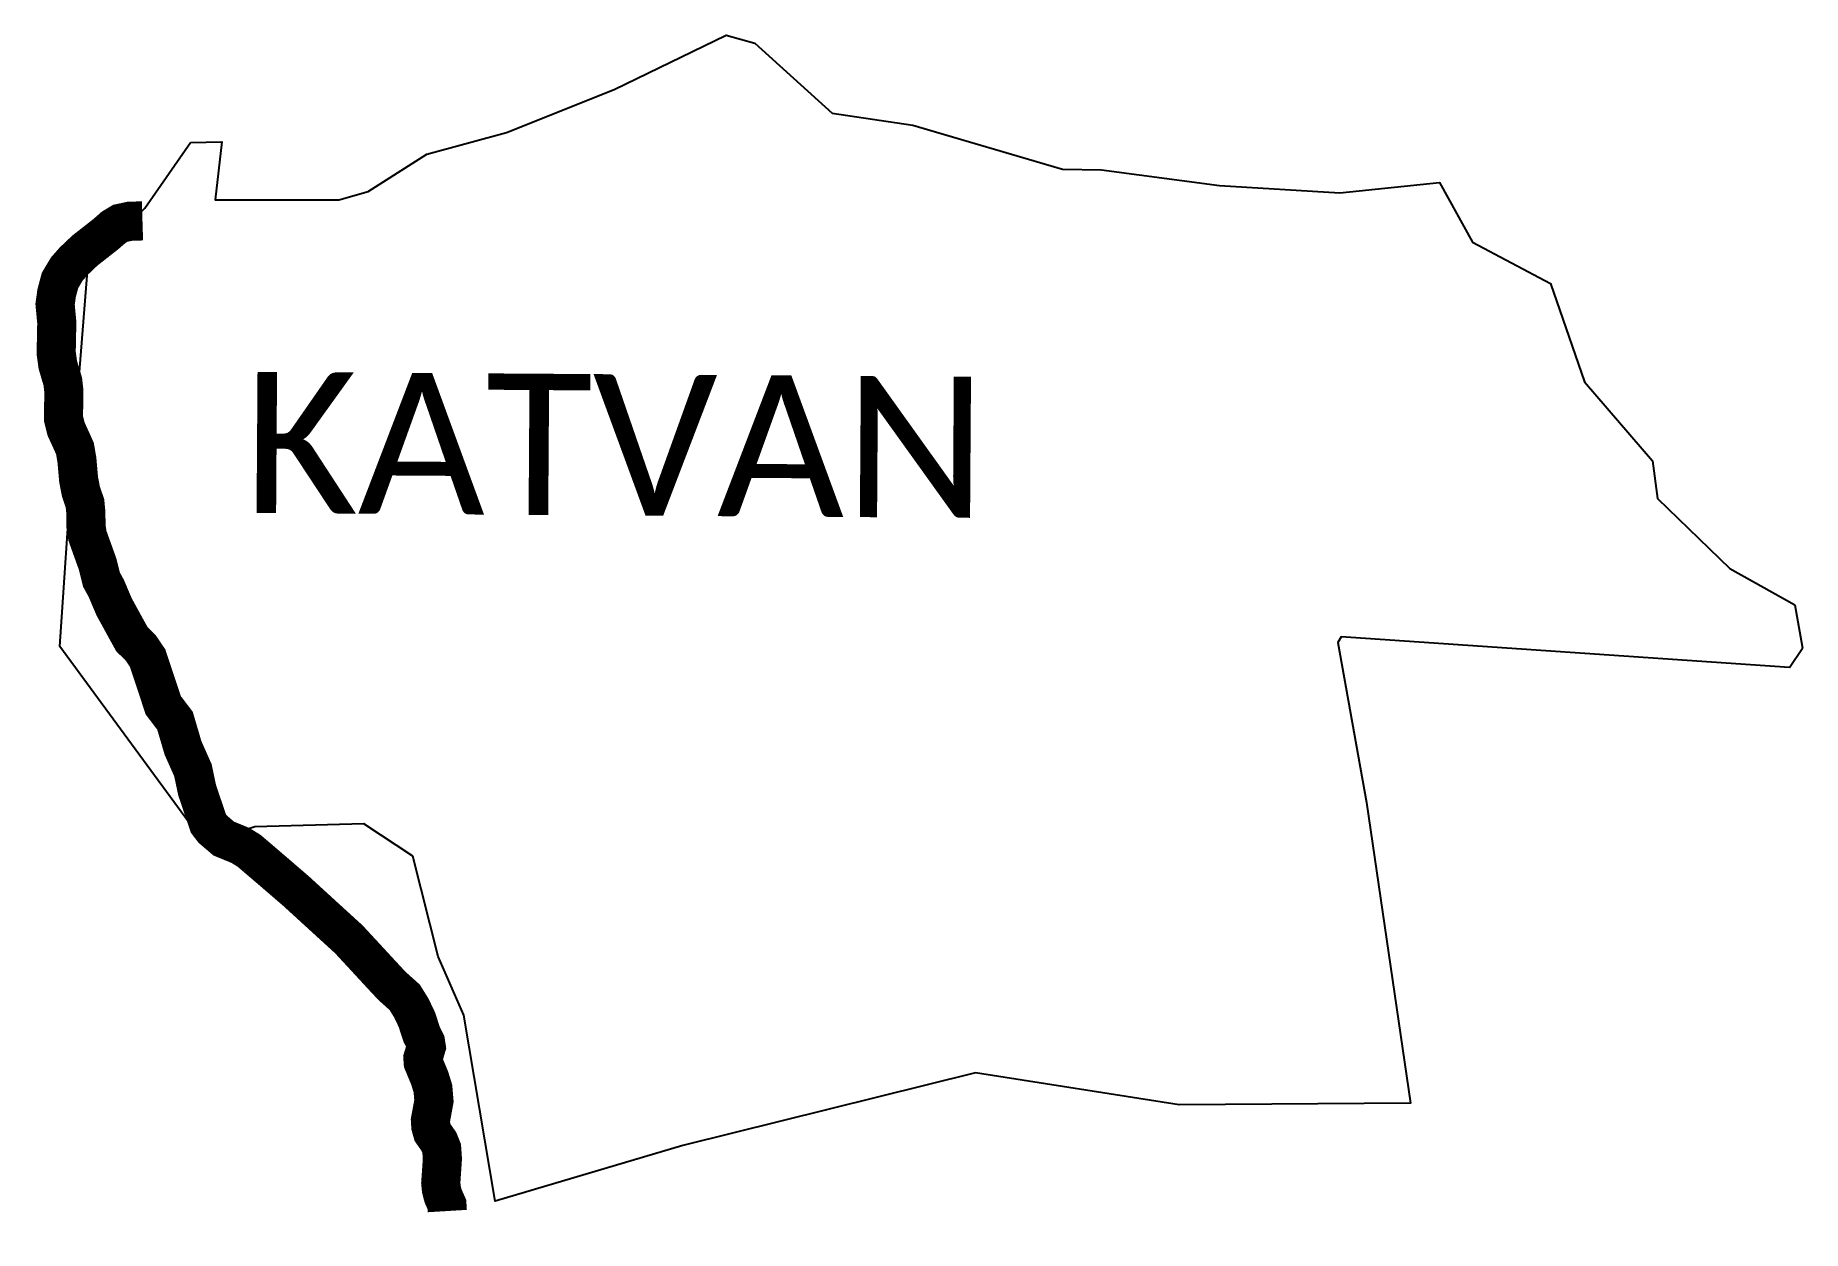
# Model space of a CAD drawing. Header units: metres. Extents: x 328412 to 330671, y 1803477 to 1805004.
import ezdxf

# ---------------------------------------------------------------- set-up
doc = ezdxf.new("R2010")
doc.units = ezdxf.units.M
for name, color, linetype in [('NATURALLY PROTECTED', 3, 'Continuous'), ('village', 4, 'Continuous'), ('VILLAGE NAME', 250, 'Continuous')]:
    doc.layers.add(name, color=color, linetype=linetype)

msp = doc.modelspace()

# ---------------------------------------------------------------- linework, layer by layer
at = {"layer": 'NATURALLY PROTECTED', "flags": 128}
msp.add_lwpolyline([(328548.9, 1804767, 50, 50, 0), (328532.6, 1804766.5, 50, 50, 0), (328520.6, 1804763.9, 50, 50, 0), (328511.9, 1804758.7, 50, 50, 0), (328509.7, 1804756.7, 50, 50, 0), (328501.5, 1804749.6, 50, 50, 0), (328475.3, 1804729.1, 50, 50, 0), (328461.1, 1804715.6, 50, 50, 0), (328452.2, 1804705.5, 50, 50, 0), (328443.5, 1804690.9, 50, 50, 0), (328439.2, 1804674.7, 50, 50, 0), (328439.2, 1804674.7, 50, 50, 0), (328437.2, 1804660.4, 50, 50, 0), (328438.4, 1804647.7, 50, 50, 0), (328439.4, 1804637.2, 50, 50, 0), (328439, 1804617.5, 50, 50, 0), (328438.6, 1804598.3, 50, 50, 0), (328440.7, 1804583.1, 50, 50, 0), (328443.7, 1804573, 50, 50, 0), (328447.1, 1804561.7, 50, 50, 0), (328448.5, 1804549.1, 50, 50, 0), (328448.2, 1804532.3, 50, 50, 0), (328447.9, 1804514.6, 50, 50, 0), (328451.2, 1804501.3, 50, 50, 0), (328458.4, 1804485.6, 50, 50, 0), (328462.6, 1804476.2, 50, 50, 0), (328465.1, 1804461.7, 50, 50, 0), (328467.3, 1804436.5, 50, 50, 0), (328470.2, 1804421.5, 50, 50, 0), (328475.4, 1804406.2, 50, 50, 0), (328476.6, 1804393.9, 50, 50, 0), (328476.7, 1804377, 50, 50, 0), (328478.6, 1804364.7, 50, 50, 0), (328485.6, 1804345.2, 50, 50, 0), (328491.4, 1804329.1, 50, 50, 0), (328496.6, 1804308.6, 50, 50, 0), (328502.5, 1804297.9, 50, 50, 0), (328512.7, 1804274, 50, 50, 0), (328527.2, 1804247.5, 50, 50, 0), (328535.5, 1804232.5, 50, 50, 0), (328546.6, 1804221.6, 50, 50, 0), (328555.5, 1804208.5, 50, 50, 0), (328564.1, 1804182.4, 50, 50, 0), (328571.2, 1804161.1, 50, 50, 0), (328575.5, 1804148.2, 50, 50, 0), (328581.7, 1804140.1, 50, 50, 0), (328590.5, 1804128.5, 50, 50, 0), (328593.1, 1804119.6, 50, 50, 0), (328597.7, 1804104.1, 50, 50, 0), (328600.6, 1804094, 50, 50, 0), (328608.4, 1804076.5, 50, 50, 0), (328613.4, 1804065.3, 50, 50, 0), (328615.8, 1804053.8, 50, 50, 0), (328618.8, 1804039.6, 50, 50, 0), (328624.9, 1804021.7, 50, 50, 0), (328633.1, 1803997.4, 50, 50, 0), (328638.8, 1803989.9, 50, 50, 0), (328652.8, 1803978, 50, 50, 0), (328665.8, 1803972.7, 50, 50, 0), (328673.8, 1803969.4, 50, 50, 0), (328685.2, 1803962.4, 50, 50, 0), (328717, 1803935.2, 50, 50, 0), (328745, 1803911.1, 50, 50, 0), (328783.1, 1803876.3, 50, 50, 0), (328803.6, 1803857.6, 50, 50, 0), (328812.7, 1803849.3, 50, 50, 0), (328832.2, 1803828.2, 50, 50, 0), (328853, 1803805.7, 50, 50, 0), (328867.8, 1803789.8, 50, 50, 0), (328884, 1803775.3, 50, 50, 0), (328892.5, 1803761.6, 50, 50, 0), (328899.6, 1803746.7, 50, 50, 0), (328905.7, 1803727.9, 50, 50, 0), (328910.6, 1803718.2, 50, 50, 0), (328911.6, 1803711.8, 50, 50, 0), (328909.4, 1803704.4, 50, 50, 0), (328907.3, 1803697.7, 50, 50, 0), (328907.7, 1803692, 50, 50, 0), (328911.7, 1803682.3, 50, 50, 0), (328916.1, 1803671.7, 50, 50, 0), (328920.1, 1803658.6, 50, 50, 0), (328921.4, 1803642.9, 50, 50, 0), (328918.9, 1803629.2, 50, 50, 0), (328916.9, 1803618.4, 50, 50, 0), (328917.4, 1803610.4, 50, 50, 0), (328919.6, 1803602.6, 50, 50, 0), (328927.7, 1803591, 50, 50, 0), (328931.3, 1803582.1, 50, 50, 0), (328932.2, 1803569, 50, 50, 0), (328931.2, 1803554, 50, 50, 0), (328930.1, 1803538.4, 50, 50, 0), (328930.9, 1803530.1, 50, 50, 0), (328933.2, 1803521.3, 50, 50, 0), (328938, 1803510.5, 50, 50, 0), (328938.5, 1803502.3, 50, 50, 0)], format="xyseb", dxfattribs=at)
at = {"layer": 'village'}
for points in [[(328610.1, 1804866.9), (328650.3, 1804867.9), (328641.9, 1804794), (328799.9, 1804793.9), (328837.2, 1804804.5), (328912.2, 1804852.4), (329014.1, 1804880), (329151.9, 1804934.8), (329294.7, 1805004), (329331.6, 1804993.9), (329430.5, 1804904.7), (329533.3, 1804889.2), (329724.8, 1804833.1), (329774.6, 1804832), (329925.3, 1804812), (330079.3, 1804802.7), (330206.5, 1804816.2), (330248.8, 1804739.9), (330348.2, 1804686.9), (330392, 1804561.6), (330478.7, 1804460.4), (330485.2, 1804412.4), (330577.5, 1804322.9), (330660.5, 1804276.7), (330670.6, 1804221.4)], [(330653.7, 1804196.7), (330080.9, 1804235.6), (330076.4, 1804228.4), (330113.1, 1804023.9), (330169.3, 1803639.9), (329873.8, 1803637.8), (329613.3, 1803678.8), (329239.6, 1803586.2), (328999.7, 1803514.9), (328959.8, 1803752.5), (328926.6, 1803827.2), (328894.3, 1803955.4), (328831.6, 1803996.8), (328692.5, 1803993), (328627.6, 1803972.3), (328443.4, 1804223.4), (328459.1, 1804455.9), (328479.1, 1804707.9), (328551.8, 1804783.3), (328610.1, 1804866.9)], [(330653.7, 1804196.7), (330670.6, 1804221.4)]]:
    msp.add_lwpolyline(points, dxfattribs=at)

# ---------------------------------------------------------------- texts
at = {"layer": 'VILLAGE NAME', "insert": (328678.9, 1804574.3), "char_height": 180.345, "attachment_point": 1, "rotation": 359.6139}
msp.add_mtext_dynamic_manual_height_columns('{\\fCalibri|b0|i0|c0|p34;KATVAN}', width=1779.605, gutter_width=901.7, heights=[0], dxfattribs=at)

doc.saveas('drawing.dxf')
